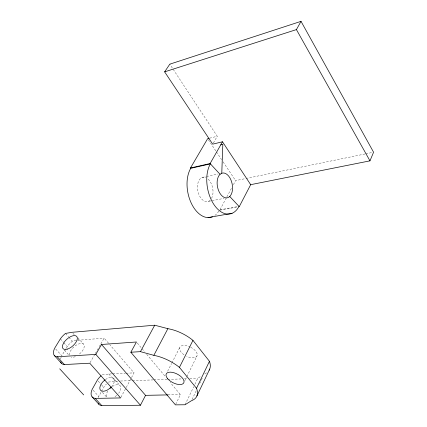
<?xml version="1.0" encoding="UTF-8"?>
<svg xmlns="http://www.w3.org/2000/svg" width="427" height="427" viewBox="0 0 427 427"><rect width="100%" height="100%" fill="white"/><g stroke="black" fill="none" stroke-linecap="round" stroke-linejoin="round"><path stroke-width="0.32" stroke-dasharray="2.13 1.6" d="M192.059 399.517L196.303 390.646M199.703 383.542L202.531 377.628M185.008 404.764L193.682 386.771M194.84 384.369L197.728 378.37L200.978 376.224M175.694 404.294L180.418 394.644L170.17 382.373M184.779 380.799L186.54 377.222M186.834 376.63L197.082 355.766M167.635 371.239L171.542 363.564M171.841 362.971L179.655 347.615M120.937 397.35L125.922 388.031M126.237 387.449L134.025 372.883L109.798 344.68M220.028 209.641L226.561 197.45M226.87 196.868L231.535 188.163M233.404 184.683L235.581 180.621L245.344 178.609M98.274 397.633A13.221 7.238 -42.6 0 1 98.744 396.48L101.268 391.917M101.583 391.345L103.788 387.353A13.136 7.168 -42.3 0 1 106.456 384.017M90.086 362.64L94.997 354.09M95.328 353.519L98.931 347.252M99.256 346.681L100.569 344.402M100.895 343.831L104.172 338.131L109.36 344.173M213.351 143.029L217.252 136.272L169.813 64.157M65.907 348.859L61.787 355.718L55.665 348.966M66.249 348.288L67.279 346.575A13.595 6.736 -41.6 0 1 72.366 341.173L76.967 340.404M209.572 138.183L217.252 136.272M202.206 177.435L205.995 176.618M206.625 176.484L217.989 174.04M245.995 178.475L365.112 153.955M365.763 153.821L372.269 152.482M208.429 201.373L224.116 198.352M220.145 209.78L237.727 206.561M219.713 210.217L237.3 207.01M77.623 340.298L104.172 338.131M102.213 374.81L112.093 373.801M117.841 381.119L108.623 382.037A13.136 7.168 -42.3 0 0 107.508 382.992M112.76 373.774L125.389 373.246M126.05 373.219L134.025 372.883M120.505 381.028L131.82 380.638M132.487 380.617L153.128 379.907M153.789 379.881L167.106 379.427M167.774 379.4L181.753 378.92M184.416 378.829L187.079 378.738M189.743 378.648L197.728 378.37M167.918 394.895L180.418 394.644M93.086 390.235L98.744 396.48M64.445 350.199L69.27 355.563M102.4 392.354L107.198 397.686M60.367 338.857L63.393 342.235M63.826 342.716L67.279 346.575M98.194 381.103L101.21 384.471M101.637 384.951L103.788 387.353M65.502 333.434L68.507 336.818M68.934 337.303L72.366 341.173M72.937 333.263L74.223 334.725M78.082 339.102L78.942 340.079M108.773 373.94L115.178 381.21M77.858 337.725L83.473 344.103M105.4 379.582A8.866 4.782 -42.3 0 1 113.518 378.231L119.944 385.538M137.297 343.014L144.556 351.704M146.691 354.261L165.473 376.753M208.381 139.768L216.099 151.361M216.468 151.911L221.613 159.639M223.086 161.849L235.581 180.621M60.597 359.048A13.685 6.805 -41.9 0 1 61.258 356.865M69.43 355.083A9.116 4.542 -41.7 0 1 75.488 345.63A9.116 4.542 -41.7 0 1 84.039 344.893A9.116 4.542 -41.7 0 1 79.278 354.234M75.403 356.604A9.116 4.542 -41.7 0 1 71.229 357.143M113.518 378.231A8.866 4.782 -42.3 0 1 112.152 385.917M112.312 386.536A8.807 4.836 -42.4 0 1 120.072 385.666A8.807 4.836 -42.4 0 1 118.663 393.262M116.699 395.354A8.807 4.836 -42.4 0 1 114.393 397.046M106.52 396.603A8.807 4.836 -42.4 0 1 108.575 389.968M190.645 347.231A9.634 4.964 26.9 0 1 197.034 355.883A9.634 4.964 26.9 0 1 186.663 356.337M183.978 354.794A9.634 4.964 26.9 0 1 180.061 346.868A9.634 4.964 26.9 0 1 190.079 346.954M206.625 372.814A30.152 15.372 27.1 0 1 204.234 374.079M210.153 200.258A12.404 7.553 78.8 0 1 197.76 190.474A12.404 7.553 78.8 0 1 206.198 177.781M208.157 179.159A12.404 7.553 78.8 0 1 211.546 198.416M218.8 211.098A28.497 17.352 78.8 0 1 214.482 215.699"/><path stroke-width="0.64" d="M229.742 196.473L239.253 206.652L250.681 184.672L222.499 141.78L210.116 163.546L220.044 174.296A12.623 7.478 78.9 0 0 221.367 195.219A12.623 7.478 78.9 0 0 232.56 188.318A12.623 7.478 78.9 0 0 221.778 173.223L222.83 144.257L220.732 144.881M250.681 184.672L369.969 160.851L373.572 152.215L301.024 21.35L169.813 64.157L164.641 71.853L212.699 144.155L222.499 141.78M196.916 395.962L209.7 369.115M57.293 356.775L95.829 354.399L101.519 344.477L136.443 341.995L130.843 352.238L175.417 404.865L185.008 404.764L191.493 400.702A30.797 14.902 27.2 0 0 196.516 388.292L209.449 361.295L192.961 340.372A30.338 15.585 27.4 0 0 167.88 328.673L154.713 325.209L72.078 332.291L65.502 333.434A13.68 6.645 -41.5 0 0 60.367 338.857L54.789 348A13.776 6.715 -41.8 0 0 57.293 356.775L64.386 364.562L89.755 363.212L120.627 397.932L95.21 398.391A13.301 7.163 -42.5 0 1 92.211 389.275L97.335 380.142A13.216 7.094 -42.2 0 1 101.092 375.776M196.516 388.292L179.436 367.38L192.961 340.372M98.263 403.472A13.221 7.238 -42.6 0 0 101.829 405.65L140.44 405.239L145.548 395.343L167.918 394.895M130.843 352.238L140.467 351.645L153.837 355.339L167.88 328.673M140.467 351.645L154.713 325.209M164.641 71.853L296.423 29.596L301.024 21.35M212.438 216.799A28.497 17.352 78.8 0 1 190.949 202.467A28.497 17.352 78.8 0 1 190.714 168.318L190.479 167.976L207.65 138.663L208.931 138.343M220.044 174.296L221.778 173.223M190.479 167.976L210.116 163.546M190.714 168.318L210.351 163.893A28.999 17.181 78.9 0 0 214.034 204.698A28.999 17.181 78.9 0 0 239.035 206.326M207.986 217.594L232.069 213.308M59.721 368.821L83.681 394.906M95.21 398.391L101.829 405.65M54.309 355.472L61.387 363.228M92.141 396.918L98.738 404.15M95.829 354.399L140.44 405.239M101.519 344.477L145.548 395.343M296.423 29.596L369.969 160.851M64.386 364.562A13.685 6.805 -41.9 0 1 60.65 361.834M111.41 386.793A8.866 4.782 -42.3 0 1 100.575 390.331A8.866 4.782 -42.3 0 1 104.946 379.918M153.837 355.339A30.995 15.116 27.5 0 1 179.436 367.38M209.449 361.295A30.152 15.372 27.1 0 1 209.161 370.177M110.097 388.292A8.807 4.836 -42.4 0 1 111.399 387.182M67.514 349.083A9.175 4.483 -41.6 0 0 77.202 337.245A9.175 4.483 -41.6 0 0 64.904 341.237A9.175 4.483 -41.6 0 0 67.514 349.083M167.549 378.562A9.842 4.814 27.1 0 0 183.162 383.617A9.842 4.814 27.1 0 0 174.381 372.883A9.842 4.814 27.1 0 0 167.549 378.562"/></g></svg>
